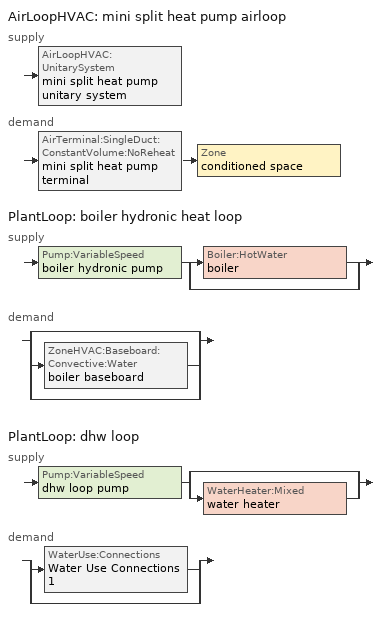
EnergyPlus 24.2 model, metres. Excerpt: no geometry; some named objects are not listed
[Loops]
AirLoopHVAC 'mini split heat pump airloop'
 supply: AirLoopHVAC:UnitarySystem 'mini split heat pump unitary system'
 demand: AirTerminal:SingleDuct:ConstantVolume:NoReheat 'mini split heat pump terminal' > Zone 'conditioned space'
PlantLoop 'boiler hydronic heat loop'
 supply: Pump:VariableSpeed 'boiler hydronic pump' > split
  | Boiler:HotWater 'boiler'
  | bypass
 demand: split
  | bypass
  | ZoneHVAC:Baseboard:Convective:Water 'boiler baseboard'
  | bypass
PlantLoop 'dhw loop'
 supply: Pump:VariableSpeed 'dhw loop pump' > split
  | bypass
  | WaterHeater:Mixed 'water heater'
 demand: split
  | WaterUse:Connections 'Water Use Connections 1'
  | bypass
[ZoneControl:Thermostat]
conditioned space Thermostat: Zone or ZoneList=conditioned space; Control Type Schedule=conditioned space Thermostat Schedule; Control 1=conditioned space temperature setpoint; Temperature Difference Between Cutout And Setpoint {deltaC}=0
[ThermostatSetpoint:DualSetpoint]
conditioned space temperature setpoint: Heating Setpoint Temperature Schedule=heating setpoint; Cooling Setpoint Temperature Schedule=cooling setpoint
[AirLoopHVAC:UnitarySystem] Control Type=Load; Controlling Zone or Thermostat Location=conditioned space; Dehumidification Control Type=None; Availability Schedule=Always On Discrete; Fan Placement=BlowThrough; DX Heating Coil Sizing Ratio=1; Use DOAS DX Cooling Coil=No; Minimum Supply Air Temperature {C}=2; Latent Load Control=SensibleOnlyLoadControl; Heating Supply Air Flow Rate Method=SupplyAirFlowRate; No Load Supply Air Flow Rate Method=SupplyAirFlowRate; No Load Supply Air Flow Rate {m3/s}=0; No Load Supply Air Flow Rate Control Set To Low Speed=Yes; Maximum Supply Air Temperature {C}=48.8889; Maximum Outdoor Dry-Bulb Temperature for Supplemental Heater Operation {C}=21; Ancillary On-Cycle Electric Power {W}=0; Ancillary Off-Cycle Electric Power {W}=0
Name | Supply Fan | Supply Air Fan Operating Mode Schedule | Heating Coil | Cooling Supply Air Flow Rate Method | Heating Supply Air Flow Rate {m3/s} | Cooling Coil | Cooling Supply Air Flow Rate {m3/s} | Design Specification Multispeed Object
unit heater unitary system | unit heater supply fan | unit heater auto fan schedule | unit heater htg coil | None | 0.00141584
mini split heat pump unitary system | mini split heat pump supply fan | mini split heat pump auto fan schedule | mini split heat pump htg coil | SupplyAirFlowRate | 0.187835 | mini split heat pump clg coil | 0.187835 | Unitary System Performance Multispeed 1
[Fan:SystemModel] Availability Schedule=Always On Discrete; Speed Control Method=Discrete; Electric Power Minimum Flow Rate Fraction=0.2; Design Pressure Rise {Pa}=500; Motor Efficiency=1; Motor In Air Stream Fraction=1; Design Electric Power Consumption {W}=Autosize; Design Power Sizing Method=PowerPerFlow; Electric Power Per Unit Flow Rate Per Unit Pressure {W/((m3/s)-Pa)}=1.66667; Fan Total Efficiency=0.7; Motor Loss Radiative Fraction=0
Name | Design Maximum Air Flow Rate {m3/s} | Electric Power Per Unit Flow Rate {W/(m3/s)} | Number of Speeds | Speed Flow Fraction 1 | Speed Electric Power Fraction 1 | Speed Flow Fraction 2 | Speed Electric Power Fraction 2 | Speed Flow Fraction 3 | Speed Electric Power Fraction 3 | Speed Flow Fraction 4 | Speed Electric Power Fraction 4
unit heater supply fan | 0.00141584 | 28251.7 | 1 | 1 | 1
mini split heat pump supply fan | 0.231324 | 148.322 | 4 | 0.20706 | 0.00888 | 0.252 | 0.016 | 0.812 | 0.53539 | 1 | 1
[Coil:Heating:Fuel]
unit heater htg coil: Availability Schedule=Always On Discrete; Fuel Type=OtherFuel1; Burner Efficiency=0.3; Nominal Capacity {W}=0.293071; On Cycle Parasitic Electric Load {W}=0; Off Cycle Parasitic Fuel Load {W}=0
[ZoneHVAC:Baseboard:Convective:Water]
boiler baseboard: Availability Schedule=Always On Discrete; Heating Design Capacity Method=HeatingDesignCapacity; Heating Design Capacity {W}=28400; Heating Design Capacity Per Floor Area {W/m2}=0; Fraction of Autosized Heating Design Capacity=0.8; U-Factor Times Area Value {W/K}=2044.8; Maximum Water Flow Rate {m3/s}=0.00122342; Convergence Tolerance=0.001
[AirTerminal:SingleDuct:ConstantVolume:NoReheat]
mini split heat pump terminal: Availability Schedule=Always On Discrete; Maximum Air Flow Rate {m3/s}=0.187835
[Zone equipment]
conditioned space: unit heater unitary system, boiler baseboard, mini split heat pump terminal
[AirLoopHVAC]
mini split heat pump airloop: Design Supply Air Flow Rate {m3/s}=0.187835; Design Return Air Flow Fraction of Supply Air Flow=1
[Sizing:System]
mini split heat pump airloop: Type of Load to Size On=Sensible; Design Outdoor Air Flow Rate {m3/s}=Autosize; Central Heating Maximum System Air Flow Ratio=0.3; Preheat Design Temperature {C}=7; Preheat Design Humidity Ratio {kgWater/kgDryAir}=0.008; Precool Design Temperature {C}=12.8; Precool Design Humidity Ratio {kgWater/kgDryAir}=0.008; Central Cooling Design Supply Air Temperature {C}=12.8; Central Heating Design Supply Air Temperature {C}=16.7; Type of Zone Sum to Use=NonCoincident; 100% Outdoor Air in Cooling=Yes; 100% Outdoor Air in Heating=Yes; Central Cooling Design Supply Air Humidity Ratio {kgWater/kgDryAir}=0.0085; Central Heating Design Supply Air Humidity Ratio {kgWater/kgDryAir}=0.008; Cooling Supply Air Flow Rate Method=DesignDay; Cooling Supply Air Flow Rate {m3/s}=0; Cooling Supply Air Flow Rate Per Floor Area {m3/s-m2}=0.00996765; Cooling Fraction of Autosized Cooling Supply Air Flow Rate=1; Cooling Supply Air Flow Rate Per Unit Cooling Capacity {m3/s-W}=3.94755e-05; Heating Supply Air Flow Rate Method=DesignDay; Heating Supply Air Flow Rate {m3/s}=0; Heating Supply Air Flow Rate Per Floor Area {m3/s-m2}=0.00996765; Heating Fraction of Autosized Heating Supply Air Flow Rate=1; Heating Fraction of Autosized Cooling Supply Air Flow Rate=1; Heating Supply Air Flow Rate Per Unit Heating Capacity {m3/s-W}=3.15882e-05; System Outdoor Air Method=ZoneSum; Zone Maximum Outdoor Air Fraction=1; Cooling Design Capacity Method=CoolingDesignCapacity; Cooling Design Capacity {W}=Autosize; Cooling Design Capacity Per Floor Area {W/m2}=234.7; Fraction of Autosized Cooling Design Capacity=1; Heating Design Capacity Method=HeatingDesignCapacity; Heating Design Capacity {W}=Autosize; Heating Design Capacity Per Floor Area {W/m2}=157; Fraction of Autosized Heating Design Capacity=1; Central Cooling Capacity Control Method=OnOff; Occupant Diversity=Autosize
[AvailabilityManager:Scheduled]
mini split heat pump airloop Availability Manager: Schedule=Always On Discrete
[Coil:Heating:DX:MultiSpeed]
mini split heat pump htg coil: Availability Schedule=Always On Discrete; Minimum Outdoor Dry-Bulb Temperature for Compressor Operation {C}=-3.88889; Crankcase Heater Capacity {W}=50; Maximum Outdoor Dry-Bulb Temperature for Crankcase Heater Operation {C}=10; Defrost Energy Input Ratio Function of Temperature Curve=Defrosteir; Maximum Outdoor Dry-Bulb Temperature for Defrost Operation {C}=4.44444; Defrost Strategy=ReverseCycle; Defrost Control=Timed; Defrost Time Period Fraction=0.058333; Resistive Defrost Heater Capacity {W}=AutoSize; Apply Part Load Fraction to Speeds Greater than 1=No; Fuel Type=Electricity; Region number for Calculating HSPF=4; Number of Speeds=2; Speed Gross Rated Heating Capacity 1 {W}=1085.66; Speed Gross Rated Heating COP 1 {W/W}=4.51049; Speed Rated Air Flow Rate 1 {m3/s}=0.058306; Speed Rated Supply Air Fan Power Per Volume Flow Rate 2017 1 {W/(m3/s)}=773.3; Speed Rated Supply Air Fan Power Per Volume Flow Rate 2023 1 {W/(m3/s)}=934.4; Speed Heating Capacity Function of Temperature Curve Name 1=Heat-CAP-fT1; Speed Heating Capacity Function of Flow Fraction Curve Name 1=Heat-CAP-fFF1; Speed Energy Input Ratio Function of Temperature Curve Name 1=Heat-EIR-fT1; Speed Energy Input Ratio Function of Flow Fraction Curve Name 1=Heat-EIR-fFF1; Speed Part Load Fraction Correlation Curve Name 1=Heat-PLF-fPLR1; Speed Rated Waste Heat Fraction of Power Input 1=0.2; Speed Waste Heat Function of Temperature Curve Name 1=ConstantBiquadratic 1; Speed Gross Rated Heating Capacity 2 {W}=4276.03; Speed Gross Rated Heating COP 2 {W/W}=3.17432; Speed Rated Air Flow Rate 2 {m3/s}=0.231372; Speed Rated Supply Air Fan Power Per Volume Flow Rate 2017 2 {W/(m3/s)}=773.3; Speed Rated Supply Air Fan Power Per Volume Flow Rate 2023 2 {W/(m3/s)}=934.4; Speed Heating Capacity Function of Temperature Curve Name 2=Heat-CAP-fT2; Speed Heating Capacity Function of Flow Fraction Curve Name 2=Heat-CAP-fFF2; Speed Energy Input Ratio Function of Temperature Curve Name 2=Heat-EIR-fT2; Speed Energy Input Ratio Function of Flow Fraction Curve Name 2=Heat-EIR-fFF2; Speed Part Load Fraction Correlation Curve Name 2=Heat-PLF-fPLR2; Speed Rated Waste Heat Fraction of Power Input 2=0.2; Speed Waste Heat Function of Temperature Curve Name 2=ConstantBiquadratic 1
[Coil:Cooling:DX:MultiSpeed]
mini split heat pump clg coil: Availability Schedule=Always On Discrete; Condenser Type=AirCooled; Minimum Outdoor Dry-Bulb Temperature for Compressor Operation {C}=-25; Apply Part Load Fraction to Speeds Greater than 1=No; Apply Latent Degradation to Speeds Greater than 1=No; Crankcase Heater Capacity {W}=50; Maximum Outdoor Dry-Bulb Temperature for Crankcase Heater Operation {C}=10; Basin Heater Capacity {W/K}=0; Basin Heater Setpoint Temperature {C}=2; Fuel Type=Electricity; Number of Speeds=2; Speed Gross Rated Total Cooling Capacity 1 {W}=892.794; Speed Gross Rated Sensible Heat Ratio 1=0.806404; Speed Gross Rated Cooling COP 1 {W/W}=3.60947; Speed Rated Air Flow Rate 1 {m3/s}=0.0479074; Speed Rated Evaporator Fan Power Per Volume Flow Rate 2017 1 {W/(m3/s)}=773.3; Speed Rated Evaporator Fan Power Per Volume Flow Rate 2023 1 {W/(m3/s)}=934.4; Speed Total Cooling Capacity Function of Temperature Curve Name 1=Cool-CAP-fT1; Speed Total Cooling Capacity Function of Flow Fraction Curve Name 1=Cool-CAP-fFF1; Speed Energy Input Ratio Function of Temperature Curve Name 1=Cool-EIR-fT1; Speed Energy Input Ratio Function of Flow Fraction Curve Name 1=Cool-EIR-fFF1; Speed Part Load Fraction Correlation Curve Name 1=Cool-PLF-fPLR1; Speed Nominal Time for Condensate Removal to Begin 1 {s}=1000; Speed Ratio of Initial Moisture Evaporation Rate and Steady State Latent Capacity 1=1.5; Speed Maximum Cycling Rate 1 {cycles/hr}=3; Speed Latent Capacity Time Constant 1 {s}=45; Speed Rated Waste Heat Fraction of Power Input 1=0.2; Speed Waste Heat Function of Temperature Curve Name 1=ConstantBiquadratic; Speed Evaporative Condenser Effectiveness 1=0.9; Speed Evaporative Condenser Air Flow Rate 1 {m3/s}=AutoSize; Speed Rated Evaporative Condenser Pump Power Consumption 1 {W}=AutoSize; Speed Gross Rated Total Cooling Capacity 2 {W}=3518.37; Speed Gross Rated Sensible Heat Ratio 2=0.759942; Speed Gross Rated Cooling COP 2 {W/W}=2.78765; Speed Rated Air Flow Rate 2 {m3/s}=0.187874; Speed Rated Evaporator Fan Power Per Volume Flow Rate 2017 2 {W/(m3/s)}=773.3; Speed Rated Evaporator Fan Power Per Volume Flow Rate 2023 2 {W/(m3/s)}=934.4; Speed Total Cooling Capacity Function of Temperature Curve Name 2=Cool-CAP-fT2; Speed Total Cooling Capacity Function of Flow Fraction Curve Name 2=Cool-CAP-fFF2; Speed Energy Input Ratio Function of Temperature Curve Name 2=Cool-EIR-fT2; Speed Energy Input Ratio Function of Flow Fraction Curve Name 2=Cool-EIR-fFF2; Speed Part Load Fraction Correlation Curve Name 2=Cool-PLF-fPLR2; Speed Nominal Time for Condensate Removal to Begin 2 {s}=1000; Speed Ratio of Initial Moisture Evaporation Rate and Steady State Latent Capacity 2=1.5; Speed Maximum Cycling Rate 2 {cycles/hr}=3; Speed Latent Capacity Time Constant 2 {s}=45; Speed Rated Waste Heat Fraction of Power Input 2=0.2; Speed Waste Heat Function of Temperature Curve Name 2=ConstantBiquadratic; Speed Evaporative Condenser Effectiveness 2=0.9; Speed Evaporative Condenser Air Flow Rate 2 {m3/s}=AutoSize; Speed Rated Evaporative Condenser Pump Power Consumption 2 {W}=AutoSize
[UnitarySystemPerformance:Multispeed]
Unitary System Performance Multispeed 1: Number of Speeds for Heating=2; Number of Speeds for Cooling=2; Single Mode Operation=No; No Load Supply Air Flow Rate Ratio=1; Heating Speed Supply Air Flow Ratio 1=0.310345; Cooling Speed Supply Air Flow Ratio 1=0.255; Heating Speed Supply Air Flow Ratio 2=1.23153; Cooling Speed Supply Air Flow Ratio 2=1
[PlantLoop] Fluid Type=Water; Maximum Loop Temperature {C}=100; Minimum Loop Temperature {C}=0; Minimum Loop Flow Rate {m3/s}=0; Load Distribution Scheme=Optimal; Plant Loop Demand Calculation Scheme=SingleSetpoint; Common Pipe Simulation=None
Name | Plant Equipment Operation Scheme | Maximum Loop Flow Rate {m3/s} | Plant Loop Volume {m3}
boiler hydronic heat loop | boiler hydronic heat loop Operation Schemes | Autosize | Autocalculate
dhw loop | dhw loop Operation Schemes | 0.01 | 0.003
[Sizing:Plant] Loop Type=Heating; Sizing Option=NonCoincident; Zone Timesteps in Averaging Window=1; Coincident Sizing Factor Mode=None
Name | Design Loop Exit Temperature {C} | Loop Design Temperature Difference {deltaC}
boiler hydronic heat loop | 82.2222 | 11.1111
dhw loop | 56 | 5.55556
[Pump:VariableSpeed] Motor Efficiency=0.85; Fraction of Motor Inefficiencies to Fluid Stream=0; Coefficient 1 of the Part Load Performance Curve=0; Coefficient 2 of the Part Load Performance Curve=1; Coefficient 3 of the Part Load Performance Curve=0; Coefficient 4 of the Part Load Performance Curve=0; Design Minimum Flow Rate {m3/s}=0; Pump Control Type=Intermittent; Skin Loss Radiative Fraction=0.5; Design Power Sizing Method=PowerPerFlowPerPressure; Design Electric Power per Unit Flow Rate {W/(m3/s)}=348701.1; Design Shaft Power per Unit Flow Rate per Unit Head {W/((m3/s)-Pa)}=1.28205; Design Minimum Flow Rate Fraction=0
Name | Design Maximum Flow Rate {m3/s} | Design Pump Head {Pa} | Design Power Consumption {W}
boiler hydronic pump | 3.75e-05 | 20000 | 1
dhw loop pump | 0.01 | 1 | 0
[Boiler:HotWater]
boiler: Fuel Type=FuelOilNo2; Nominal Capacity {W}=28400; Nominal Thermal Efficiency=0.86; Efficiency Curve Temperature Evaluation Variable=LeavingBoiler; Normalized Boiler Efficiency Curve=NonCondensingBoilerEff; Design Water Flow Rate {m3/s}=Autosize; Minimum Part Load Ratio=0; Maximum Part Load Ratio=1; Optimum Part Load Ratio=1; Water Outlet Upper Temperature Limit {C}=99.9; Boiler Flow Mode=LeavingSetpointModulated; On Cycle Parasitic Electric Load {W}=0; Sizing Factor=1; Off Cycle Parasitic Fuel Load {W}=0
[SetpointManager:Scheduled] Control Variable=Temperature
Name | Schedule
boiler hydronic heat loop setpoint manager | boiler hydronic heat supply setpoint
Setpoint Manager Scheduled 1 | dhw temp
[PlantEquipmentOperationSchemes] Control Scheme Object Type 1=PlantEquipmentOperation:HeatingLoad; Control Scheme Schedule Name 1=Always On Discrete
Name | Control Scheme Name 1
boiler hydronic heat loop Operation Schemes | boiler hydronic heat loop Heating Operation Scheme
dhw loop Operation Schemes | dhw loop Heating Operation Scheme
[PlantEquipmentOperation:HeatingLoad] Load Range Lower Limit 1 {W}=0; Load Range Upper Limit 1 {W}=1000000000
Name | Range Equipment List Name 1
boiler hydronic heat loop Heating Operation Scheme | boiler hydronic heat loop Heating Equipment List
dhw loop Heating Operation Scheme | dhw loop Heating Equipment List
[PlantEquipmentList]
boiler hydronic heat loop Heating Equipment List: Boiler:HotWater, boiler
dhw loop Heating Equipment List: WaterHeater:Mixed, water heater
[WaterHeater:Mixed]
water heater: Tank Volume {m3}=0.170344; Setpoint Temperature Schedule=water heater setpoint; Deadband Temperature Difference {deltaC}=2; Maximum Temperature Limit {C}=99; Heater Control Type=Cycle; Heater Maximum Capacity {W}=5500.06; Heater Minimum Capacity {W}=0; Heater Ignition Minimum Flow Rate {m3/s}=0; Heater Ignition Delay {s}=0; Heater Fuel Type=Electricity; Heater Thermal Efficiency=1; Off Cycle Parasitic Fuel Consumption Rate {W}=0; Off Cycle Parasitic Fuel Type=Electricity; Off Cycle Parasitic Heat Fraction to Tank=0; On Cycle Parasitic Fuel Consumption Rate {W}=0; On Cycle Parasitic Fuel Type=Electricity; On Cycle Parasitic Heat Fraction to Tank=0; Ambient Temperature Indicator=Zone; Ambient Temperature Zone=conditioned space; Off Cycle Loss Coefficient to Ambient Temperature {W/K}=2.93714; Off Cycle Loss Fraction to Zone=1; On Cycle Loss Coefficient to Ambient Temperature {W/K}=2.93714; On Cycle Loss Fraction to Zone=1; Use Side Effectiveness=1; Source Side Effectiveness=1; Use Side Design Flow Rate {m3/s}=Autosize; Source Side Design Flow Rate {m3/s}=Autosize; Indirect Water Heating Recovery Time {hr}=1.5; Source Side Flow Control Mode=IndirectHeatPrimarySetpoint
[WaterHeater:Sizing]
water heater: Design Mode=PeakDraw; Time Storage Can Meet Peak Draw {hr}=0.538503; Time for Tank Recovery {hr}=0; Nominal Tank Volume for Autosizing Plant Connections {m3}=1
[WaterUse:Connections]
Water Use Connections 1: Drain Water Heat Exchanger Type=None; Drain Water Heat Exchanger Destination=Plant; Water Use Equipment Name 1=dhw fixtures; Water Use Equipment Name 2=dhw distribution waste; Water Use Equipment Name 3=clothes washer; Water Use Equipment Name 4=dishwasher
[WaterUse:Equipment]
Name | Peak Flow Rate {m3/s} | Flow Rate Fraction Schedule | Target Temperature Schedule
dhw fixtures | 4.45077e-06 | dhw fixtures schedule | mixed water temperature schedule
dhw distribution waste | 1.34928e-06 | dhw fixtures schedule | mixed water temperature schedule
clothes washer | 9.69919e-07 | clothes washer schedule
dishwasher | 2.90872e-07 | dishwasher schedule
[EnergyManagementSystem:GlobalVariable]
infil_program_Qfan
infil_program_Qinf
mini_split_heat_pump_airloop_Fan_RTF
natural_vent_program_Qnv
natural_vent_program_Qwhf
[EnergyManagementSystem:InternalVariable]
Name | Internal Data Index Key | Internal Data Type
boiler_hydronic_pump_rated_mfr | boiler hydronic pump | Pump Maximum Mass Flow Rate
mini_split_heat_pump_airloop_max_sup_fan_mfr | mini split heat pump supply fan | Fan Maximum Mass Flow Rate
[EnergyManagementSystem:Sensor]
Name | Output:Variable or Output:Meter Index Key | Output:Variable or Output:Meter
airflow_gain | infil flow | Infiltration Sensible Heat Gain Energy
airflow_gain_1 | natural vent flow | Infiltration Sensible Heat Gain Energy
airflow_gain_2 | whole house fan flow | Infiltration Sensible Heat Gain Energy
airflow_loss | infil flow | Infiltration Sensible Heat Loss Energy
airflow_loss_1 | natural vent flow | Infiltration Sensible Heat Loss Energy
airflow_loss_2 | whole house fan flow | Infiltration Sensible Heat Loss Energy
boiler_baseboard_s | boiler baseboard | Baseboard Total Heating Energy
boiler_hydronic_pump_mfr_s | boiler hydronic pump | Pump Mass Flow Rate
boiler_hydronic_pump_s | boiler hydronic pump | Pump Electricity Energy
boiler_plr_s | boiler | Boiler Part Load Ratio
clg_load_cond |  | Cooling:EnergyTransfer:Zone:CONDITIONED SPACE
clg_sp_s; clg_sp_s_1 | cooling setpoint | Schedule Value
clothes_dryer_exhaust_0_sch_s | clothes dryer exhaust 0 schedule | Schedule Value
conditioned_space_clg_unmet_s | conditioned space | Zone Cooling Setpoint Not Met Time
conditioned_space_htg_unmet_s | conditioned space | Zone Heating Setpoint Not Met Time
cool_season | cooling season schedule | Schedule Value
dhw_loss | water heater | Water Heater Heat Loss Energy
dhw_rtf | water heater | Water Heater Runtime Fraction
fridge_tin_s; tin_s; tin_s_1 | conditioned space | Zone Mean Air Temperature
htg_load_cond |  | Heating:EnergyTransfer:Zone:CONDITIONED SPACE
htg_sp_s; htg_sp_s_1 | heating setpoint | Schedule Value
ig_ee_conv | clothes dryer | Electric Equipment Convective Heating Energy
ig_ee_conv_1 | clothes washer | Electric Equipment Convective Heating Energy
ig_ee_conv_2 | cooking range | Electric Equipment Convective Heating Energy
ig_ee_conv_3 | dishwasher | Electric Equipment Convective Heating Energy
ig_ee_conv_4 | fridge | Electric Equipment Convective Heating Energy
ig_ee_conv_5 | misc plug loads | Electric Equipment Convective Heating Energy
ig_ee_conv_6 | whole house fan | Electric Equipment Convective Heating Energy
ig_ee_rad | clothes dryer | Electric Equipment Radiant Heating Energy
ig_ee_rad_1 | clothes washer | Electric Equipment Radiant Heating Energy
ig_ee_rad_2 | cooking range | Electric Equipment Radiant Heating Energy
ig_ee_rad_3 | dishwasher | Electric Equipment Radiant Heating Energy
ig_ee_rad_4 | fridge | Electric Equipment Radiant Heating Energy
ig_ee_rad_5 | misc plug loads | Electric Equipment Radiant Heating Energy
ig_ee_rad_6 | whole house fan | Electric Equipment Radiant Heating Energy
ig_lgt_conv | interior lighting | Lights Convective Heating Energy
ig_lgt_rad | interior lighting | Lights Radiant Heating Energy
ig_lgt_vis | interior lighting | Lights Visible Radiation Heating Energy
ig_oe_conv | clothes dryer 1 | Other Equipment Convective Heating Energy
ig_oe_conv_1 | cooking range 1 | Other Equipment Convective Heating Energy
ig_oe_conv_2 | general water use latent | Other Equipment Convective Heating Energy
ig_oe_conv_3 | general water use sensible | Other Equipment Convective Heating Energy
ig_oe_conv_4 | water heater energy adjustment1 | Other Equipment Convective Heating Energy
ig_oe_rad | clothes dryer 1 | Other Equipment Radiant Heating Energy
ig_oe_rad_1 | cooking range 1 | Other Equipment Radiant Heating Energy
ig_oe_rad_2 | general water use latent | Other Equipment Radiant Heating Energy
ig_oe_rad_3 | general water use sensible | Other Equipment Radiant Heating Energy
ig_oe_rad_4 | water heater energy adjustment1 | Other Equipment Radiant Heating Energy
ig_ppl_conv | occupants | People Convective Heating Energy
ig_ppl_rad | occupants | People Radiant Heating Energy
im_conv | furniture mass conditioned space 1 | Surface Inside Face Convection Heat Gain Energy
im_conv_1 | partition wall mass | Surface Inside Face Convection Heat Gain Energy
im_ig | furniture mass conditioned space 1 | Surface Inside Face Internal Gains Radiation Heat Gain Energy
im_ig_1 | partition wall mass | Surface Inside Face Internal Gains Radiation Heat Gain Energy
im_lgt | furniture mass conditioned space 1 | Surface Inside Face Lights Radiation Heat Gain Energy
im_lgt_1 | partition wall mass | Surface Inside Face Lights Radiation Heat Gain Energy
im_sol | furniture mass conditioned space 1 | Surface Inside Face Solar Radiation Heat Gain Energy
im_sol_1 | partition wall mass | Surface Inside Face Solar Radiation Heat Gain Energy
im_surf | furniture mass conditioned space 1 | Surface Inside Face Net Surface Thermal Radiation Heat Gain Energy
im_surf_1 | partition wall mass | Surface Inside Face Net Surface Thermal Radiation Heat Gain Energy
mech_vent_bath_fan_0_sch_s | mech vent bath fan 0 schedule | Schedule Value
mini_split_heat_pump_airloop_Fan_RTF_s | mini split heat pump supply fan | Fan Runtime Fraction Speed 1
mini_split_heat_pump_airloop_Fan_RTF_s_1 | mini split heat pump supply fan | Fan Runtime Fraction Speed 2
mini_split_heat_pump_airloop_Fan_RTF_s_2 | mini split heat pump supply fan | Fan Runtime Fraction Speed 3
mini_split_heat_pump_airloop_Fan_RTF_s_3 | mini split heat pump supply fan | Fan Runtime Fraction Speed 4
mini_split_heat_pump_clg_coil_s | mini split heat pump clg coil | Cooling Coil Total Cooling Energy
mini_split_heat_pump_htg_coil_s | mini split heat pump htg coil | Heating Coil Heating Energy
mini_split_heat_pump_supply_fan_s | mini split heat pump supply fan | Fan Electricity Energy
mv_conv | mech vent bath fan 0 | Electric Equipment Convective Heating Energy
mv_conv_1 | mech vent house fan | Electric Equipment Convective Heating Energy
mv_conv_2 | mech vent house fan cfis | Electric Equipment Convective Heating Energy
mv_conv_3 | mech vent house fan latent load | Other Equipment Convective Heating Energy
mv_conv_4 | mech vent house fan sensible load | Other Equipment Convective Heating Energy
mv_rad | mech vent bath fan 0 | Electric Equipment Radiant Heating Energy
mv_rad_1 | mech vent house fan | Electric Equipment Radiant Heating Energy
mv_rad_2 | mech vent house fan cfis | Electric Equipment Radiant Heating Energy
mv_rad_3 | mech vent house fan latent load | Other Equipment Radiant Heating Energy
mv_rad_4 | mech vent house fan sensible load | Other Equipment Radiant Heating Energy
natural_vent_s | natural vent schedule | Schedule Value
out_pb_s |  | Site Outdoor Air Barometric Pressure
out_wt_s |  | Site Outdoor Air Humidity Ratio
site_vw_s |  | Site Wind Speed
ss_back_out | Window1 | Surface Window Shortwave from Zone Back Out Window Heat Transfer Rate
ss_back_out_1 | Window10 | Surface Window Shortwave from Zone Back Out Window Heat Transfer Rate
ss_back_out_10 | Window19 | Surface Window Shortwave from Zone Back Out Window Heat Transfer Rate
ss_back_out_11 | Window2 | Surface Window Shortwave from Zone Back Out Window Heat Transfer Rate
ss_back_out_12 | Window20 | Surface Window Shortwave from Zone Back Out Window Heat Transfer Rate
ss_back_out_13 | Window21 | Surface Window Shortwave from Zone Back Out Window Heat Transfer Rate
ss_back_out_14 | Window23 | Surface Window Shortwave from Zone Back Out Window Heat Transfer Rate
ss_back_out_15 | Window3 | Surface Window Shortwave from Zone Back Out Window Heat Transfer Rate
ss_back_out_16 | Window4 | Surface Window Shortwave from Zone Back Out Window Heat Transfer Rate
ss_back_out_17 | Window5 | Surface Window Shortwave from Zone Back Out Window Heat Transfer Rate
ss_back_out_18 | Window6 | Surface Window Shortwave from Zone Back Out Window Heat Transfer Rate
ss_back_out_19 | Window8 | Surface Window Shortwave from Zone Back Out Window Heat Transfer Rate
ss_back_out_2 | Window11 | Surface Window Shortwave from Zone Back Out Window Heat Transfer Rate
ss_back_out_20 | Window9 | Surface Window Shortwave from Zone Back Out Window Heat Transfer Rate
ss_back_out_3 | Window12 | Surface Window Shortwave from Zone Back Out Window Heat Transfer Rate
ss_back_out_4 | Window13 | Surface Window Shortwave from Zone Back Out Window Heat Transfer Rate
ss_back_out_5 | Window14 | Surface Window Shortwave from Zone Back Out Window Heat Transfer Rate
ss_back_out_6 | Window15 | Surface Window Shortwave from Zone Back Out Window Heat Transfer Rate
ss_back_out_7 | Window16 | Surface Window Shortwave from Zone Back Out Window Heat Transfer Rate
ss_back_out_8 | Window17 | Surface Window Shortwave from Zone Back Out Window Heat Transfer Rate
ss_back_out_9 | Window18 | Surface Window Shortwave from Zone Back Out Window Heat Transfer Rate
ss_conv | Door1 | Surface Inside Face Convection Heat Gain Energy
ss_conv_1 | Window1 | Surface Inside Face Convection Heat Gain Energy
ss_conv_10 | Window18 | Surface Inside Face Convection Heat Gain Energy
ss_conv_11 | Window19 | Surface Inside Face Convection Heat Gain Energy
ss_conv_12 | Window2 | Surface Inside Face Convection Heat Gain Energy
ss_conv_13 | Window20 | Surface Inside Face Convection Heat Gain Energy
ss_conv_14 | Window21 | Surface Inside Face Convection Heat Gain Energy
ss_conv_15 | Window23 | Surface Inside Face Convection Heat Gain Energy
ss_conv_16 | Window3 | Surface Inside Face Convection Heat Gain Energy
ss_conv_17 | Window4 | Surface Inside Face Convection Heat Gain Energy
ss_conv_18 | Window5 | Surface Inside Face Convection Heat Gain Energy
ss_conv_19 | Window6 | Surface Inside Face Convection Heat Gain Energy
ss_conv_2 | Window10 | Surface Inside Face Convection Heat Gain Energy
ss_conv_20 | Window8 | Surface Inside Face Convection Heat Gain Energy
ss_conv_21 | Window9 | Surface Inside Face Convection Heat Gain Energy
ss_conv_3 | Window11 | Surface Inside Face Convection Heat Gain Energy
ss_conv_4 | Window12 | Surface Inside Face Convection Heat Gain Energy
ss_conv_5 | Window13 | Surface Inside Face Convection Heat Gain Energy
ss_conv_6 | Window14 | Surface Inside Face Convection Heat Gain Energy
ss_conv_7 | Window15 | Surface Inside Face Convection Heat Gain Energy
ss_conv_8 | Window16 | Surface Inside Face Convection Heat Gain Energy
ss_conv_9 | Window17 | Surface Inside Face Convection Heat Gain Energy
ss_ig | Door1 | Surface Inside Face Internal Gains Radiation Heat Gain Energy
ss_ig_1 | Window1 | Surface Inside Face Internal Gains Radiation Heat Gain Energy
ss_ig_10 | Window18 | Surface Inside Face Internal Gains Radiation Heat Gain Energy
ss_ig_11 | Window19 | Surface Inside Face Internal Gains Radiation Heat Gain Energy
ss_ig_12 | Window2 | Surface Inside Face Internal Gains Radiation Heat Gain Energy
ss_ig_13 | Window20 | Surface Inside Face Internal Gains Radiation Heat Gain Energy
ss_ig_14 | Window21 | Surface Inside Face Internal Gains Radiation Heat Gain Energy
ss_ig_15 | Window23 | Surface Inside Face Internal Gains Radiation Heat Gain Energy
ss_ig_16 | Window3 | Surface Inside Face Internal Gains Radiation Heat Gain Energy
ss_ig_17 | Window4 | Surface Inside Face Internal Gains Radiation Heat Gain Energy
ss_ig_18 | Window5 | Surface Inside Face Internal Gains Radiation Heat Gain Energy
ss_ig_19 | Window6 | Surface Inside Face Internal Gains Radiation Heat Gain Energy
ss_ig_2 | Window10 | Surface Inside Face Internal Gains Radiation Heat Gain Energy
ss_ig_20 | Window8 | Surface Inside Face Internal Gains Radiation Heat Gain Energy
ss_ig_21 | Window9 | Surface Inside Face Internal Gains Radiation Heat Gain Energy
ss_ig_3 | Window11 | Surface Inside Face Internal Gains Radiation Heat Gain Energy
ss_ig_4 | Window12 | Surface Inside Face Internal Gains Radiation Heat Gain Energy
ss_ig_5 | Window13 | Surface Inside Face Internal Gains Radiation Heat Gain Energy
ss_ig_6 | Window14 | Surface Inside Face Internal Gains Radiation Heat Gain Energy
ss_ig_7 | Window15 | Surface Inside Face Internal Gains Radiation Heat Gain Energy
ss_ig_8 | Window16 | Surface Inside Face Internal Gains Radiation Heat Gain Energy
ss_ig_9 | Window17 | Surface Inside Face Internal Gains Radiation Heat Gain Energy
ss_lgt | Door1 | Surface Inside Face Lights Radiation Heat Gain Energy
ss_sol | Door1 | Surface Inside Face Solar Radiation Heat Gain Energy
ss_surf | Door1 | Surface Inside Face Net Surface Thermal Radiation Heat Gain Energy
ss_surf_1 | Window1 | Surface Inside Face Net Surface Thermal Radiation Heat Gain Energy
ss_surf_10 | Window18 | Surface Inside Face Net Surface Thermal Radiation Heat Gain Energy
ss_surf_11 | Window19 | Surface Inside Face Net Surface Thermal Radiation Heat Gain Energy
ss_surf_12 | Window2 | Surface Inside Face Net Surface Thermal Radiation Heat Gain Energy
ss_surf_13 | Window20 | Surface Inside Face Net Surface Thermal Radiation Heat Gain Energy
ss_surf_14 | Window21 | Surface Inside Face Net Surface Thermal Radiation Heat Gain Energy
ss_surf_15 | Window23 | Surface Inside Face Net Surface Thermal Radiation Heat Gain Energy
ss_surf_16 | Window3 | Surface Inside Face Net Surface Thermal Radiation Heat Gain Energy
ss_surf_17 | Window4 | Surface Inside Face Net Surface Thermal Radiation Heat Gain Energy
ss_surf_18 | Window5 | Surface Inside Face Net Surface Thermal Radiation Heat Gain Energy
ss_surf_19 | Window6 | Surface Inside Face Net Surface Thermal Radiation Heat Gain Energy
ss_surf_2 | Window10 | Surface Inside Face Net Surface Thermal Radiation Heat Gain Energy
ss_surf_20 | Window8 | Surface Inside Face Net Surface Thermal Radiation Heat Gain Energy
ss_surf_21 | Window9 | Surface Inside Face Net Surface Thermal Radiation Heat Gain Energy
ss_surf_3 | Window11 | Surface Inside Face Net Surface Thermal Radiation Heat Gain Energy
ss_surf_4 | Window12 | Surface Inside Face Net Surface Thermal Radiation Heat Gain Energy
ss_surf_5 | Window13 | Surface Inside Face Net Surface Thermal Radiation Heat Gain Energy
ss_surf_6 | Window14 | Surface Inside Face Net Surface Thermal Radiation Heat Gain Energy
ss_surf_7 | Window15 | Surface Inside Face Net Surface Thermal Radiation Heat Gain Energy
ss_surf_8 | Window16 | Surface Inside Face Net Surface Thermal Radiation Heat Gain Energy
ss_surf_9 | Window17 | Surface Inside Face Net Surface Thermal Radiation Heat Gain Energy
ss_trans_in | Window1 | Surface Window Transmitted Solar Radiation Rate
ss_trans_in_1 | Window10 | Surface Window Transmitted Solar Radiation Rate
ss_trans_in_10 | Window19 | Surface Window Transmitted Solar Radiation Rate
ss_trans_in_11 | Window2 | Surface Window Transmitted Solar Radiation Rate
ss_trans_in_12 | Window20 | Surface Window Transmitted Solar Radiation Rate
ss_trans_in_13 | Window21 | Surface Window Transmitted Solar Radiation Rate
ss_trans_in_14 | Window23 | Surface Window Transmitted Solar Radiation Rate
ss_trans_in_15 | Window3 | Surface Window Transmitted Solar Radiation Rate
ss_trans_in_16 | Window4 | Surface Window Transmitted Solar Radiation Rate
ss_trans_in_17 | Window5 | Surface Window Transmitted Solar Radiation Rate
ss_trans_in_18 | Window6 | Surface Window Transmitted Solar Radiation Rate
ss_trans_in_19 | Window8 | Surface Window Transmitted Solar Radiation Rate
ss_trans_in_2 | Window11 | Surface Window Transmitted Solar Radiation Rate
ss_trans_in_20 | Window9 | Surface Window Transmitted Solar Radiation Rate
ss_trans_in_3 | Window12 | Surface Window Transmitted Solar Radiation Rate
ss_trans_in_4 | Window13 | Surface Window Transmitted Solar Radiation Rate
ss_trans_in_5 | Window14 | Surface Window Transmitted Solar Radiation Rate
ss_trans_in_6 | Window15 | Surface Window Transmitted Solar Radiation Rate
ss_trans_in_7 | Window16 | Surface Window Transmitted Solar Radiation Rate
ss_trans_in_8 | Window17 | Surface Window Transmitted Solar Radiation Rate
ss_trans_in_9 | Window18 | Surface Window Transmitted Solar Radiation Rate
ss_trans_out | Window1 | Surface Inside Face Initial Transmitted Diffuse Transmitted Out Window Solar Radiation Rate
ss_trans_out_1 | Window10 | Surface Inside Face Initial Transmitted Diffuse Transmitted Out Window Solar Radiation Rate
ss_trans_out_10 | Window19 | Surface Inside Face Initial Transmitted Diffuse Transmitted Out Window Solar Radiation Rate
ss_trans_out_11 | Window2 | Surface Inside Face Initial Transmitted Diffuse Transmitted Out Window Solar Radiation Rate
ss_trans_out_12 | Window20 | Surface Inside Face Initial Transmitted Diffuse Transmitted Out Window Solar Radiation Rate
ss_trans_out_13 | Window21 | Surface Inside Face Initial Transmitted Diffuse Transmitted Out Window Solar Radiation Rate
ss_trans_out_14 | Window23 | Surface Inside Face Initial Transmitted Diffuse Transmitted Out Window Solar Radiation Rate
ss_trans_out_15 | Window3 | Surface Inside Face Initial Transmitted Diffuse Transmitted Out Window Solar Radiation Rate
ss_trans_out_16 | Window4 | Surface Inside Face Initial Transmitted Diffuse Transmitted Out Window Solar Radiation Rate
ss_trans_out_17 | Window5 | Surface Inside Face Initial Transmitted Diffuse Transmitted Out Window Solar Radiation Rate
ss_trans_out_18 | Window6 | Surface Inside Face Initial Transmitted Diffuse Transmitted Out Window Solar Radiation Rate
ss_trans_out_19 | Window8 | Surface Inside Face Initial Transmitted Diffuse Transmitted Out Window Solar Radiation Rate
ss_trans_out_2 | Window11 | Surface Inside Face Initial Transmitted Diffuse Transmitted Out Window Solar Radiation Rate
ss_trans_out_20 | Window9 | Surface Inside Face Initial Transmitted Diffuse Transmitted Out Window Solar Radiation Rate
ss_trans_out_3 | Window12 | Surface Inside Face Initial Transmitted Diffuse Transmitted Out Window Solar Radiation Rate
ss_trans_out_4 | Window13 | Surface Inside Face Initial Transmitted Diffuse Transmitted Out Window Solar Radiation Rate
ss_trans_out_5 | Window14 | Surface Inside Face Initial Transmitted Diffuse Transmitted Out Window Solar Radiation Rate
ss_trans_out_6 | Window15 | Surface Inside Face Initial Transmitted Diffuse Transmitted Out Window Solar Radiation Rate
ss_trans_out_7 | Window16 | Surface Inside Face Initial Transmitted Diffuse Transmitted Out Window Solar Radiation Rate
ss_trans_out_8 | Window17 | Surface Inside Face Initial Transmitted Diffuse Transmitted Out Window Solar Radiation Rate
ss_trans_out_9 | Window18 | Surface Inside Face Initial Transmitted Diffuse Transmitted Out Window Solar Radiation Rate
s_conv | Floor1 | Surface Inside Face Convection Heat Gain Energy
s_conv_1 | Floor2 | Surface Inside Face Convection Heat Gain Energy
s_conv_10 | RimJoist2:180 | Surface Inside Face Convection Heat Gain Energy
s_conv_11 | RimJoist2:270 | Surface Inside Face Convection Heat Gain Energy
s_conv_12 | RimJoist2:90 | Surface Inside Face Convection Heat Gain Energy
s_conv_13 | Roof2:0 | Surface Inside Face Convection Heat Gain Energy
s_conv_14 | Roof2:180 | Surface Inside Face Convection Heat Gain Energy
s_conv_15 | Roof2:270 | Surface Inside Face Convection Heat Gain Energy
s_conv_16 | Roof2:90 | Surface Inside Face Convection Heat Gain Energy
s_conv_17 | Slab1 | Surface Inside Face Convection Heat Gain Energy
s_conv_18 | Wall1:0 | Surface Inside Face Convection Heat Gain Energy
s_conv_19 | Wall1:180 | Surface Inside Face Convection Heat Gain Energy
s_conv_2 | FoundationWall1 | Surface Inside Face Convection Heat Gain Energy
s_conv_20 | Wall1:270 | Surface Inside Face Convection Heat Gain Energy
s_conv_21 | Wall1:90 | Surface Inside Face Convection Heat Gain Energy
s_conv_22 | Wall2:0 | Surface Inside Face Convection Heat Gain Energy
s_conv_23 | Wall2:180 | Surface Inside Face Convection Heat Gain Energy
s_conv_24 | Wall2:270 | Surface Inside Face Convection Heat Gain Energy
s_conv_25 | Wall2:90 | Surface Inside Face Convection Heat Gain Energy
s_conv_3 | inferred conditioned ceiling | Surface Inside Face Convection Heat Gain Energy
s_conv_4 | inferred conditioned floor | Surface Inside Face Convection Heat Gain Energy
s_conv_5 | RimJoist1:0 | Surface Inside Face Convection Heat Gain Energy
s_conv_6 | RimJoist1:180 | Surface Inside Face Convection Heat Gain Energy
s_conv_7 | RimJoist1:270 | Surface Inside Face Convection Heat Gain Energy
s_conv_8 | RimJoist1:90 | Surface Inside Face Convection Heat Gain Energy
s_conv_9 | RimJoist2:0 | Surface Inside Face Convection Heat Gain Energy
s_ig | Floor1 | Surface Inside Face Internal Gains Radiation Heat Gain Energy
s_ig_1 | Floor2 | Surface Inside Face Internal Gains Radiation Heat Gain Energy
s_ig_10 | RimJoist2:180 | Surface Inside Face Internal Gains Radiation Heat Gain Energy
s_ig_11 | RimJoist2:270 | Surface Inside Face Internal Gains Radiation Heat Gain Energy
s_ig_12 | RimJoist2:90 | Surface Inside Face Internal Gains Radiation Heat Gain Energy
s_ig_13 | Roof2:0 | Surface Inside Face Internal Gains Radiation Heat Gain Energy
s_ig_14 | Roof2:180 | Surface Inside Face Internal Gains Radiation Heat Gain Energy
s_ig_15 | Roof2:270 | Surface Inside Face Internal Gains Radiation Heat Gain Energy
s_ig_16 | Roof2:90 | Surface Inside Face Internal Gains Radiation Heat Gain Energy
s_ig_17 | Slab1 | Surface Inside Face Internal Gains Radiation Heat Gain Energy
s_ig_18 | Wall1:0 | Surface Inside Face Internal Gains Radiation Heat Gain Energy
s_ig_19 | Wall1:180 | Surface Inside Face Internal Gains Radiation Heat Gain Energy
s_ig_2 | FoundationWall1 | Surface Inside Face Internal Gains Radiation Heat Gain Energy
s_ig_20 | Wall1:270 | Surface Inside Face Internal Gains Radiation Heat Gain Energy
s_ig_21 | Wall1:90 | Surface Inside Face Internal Gains Radiation Heat Gain Energy
s_ig_22 | Wall2:0 | Surface Inside Face Internal Gains Radiation Heat Gain Energy
s_ig_23 | Wall2:180 | Surface Inside Face Internal Gains Radiation Heat Gain Energy
s_ig_24 | Wall2:270 | Surface Inside Face Internal Gains Radiation Heat Gain Energy
s_ig_25 | Wall2:90 | Surface Inside Face Internal Gains Radiation Heat Gain Energy
s_ig_3 | inferred conditioned ceiling | Surface Inside Face Internal Gains Radiation Heat Gain Energy
s_ig_4 | inferred conditioned floor | Surface Inside Face Internal Gains Radiation Heat Gain Energy
s_ig_5 | RimJoist1:0 | Surface Inside Face Internal Gains Radiation Heat Gain Energy
s_ig_6 | RimJoist1:180 | Surface Inside Face Internal Gains Radiation Heat Gain Energy
s_ig_7 | RimJoist1:270 | Surface Inside Face Internal Gains Radiation Heat Gain Energy
s_ig_8 | RimJoist1:90 | Surface Inside Face Internal Gains Radiation Heat Gain Energy
s_ig_9 | RimJoist2:0 | Surface Inside Face Internal Gains Radiation Heat Gain Energy
s_lgt | Floor1 | Surface Inside Face Lights Radiation Heat Gain Energy
s_lgt_1 | Floor2 | Surface Inside Face Lights Radiation Heat Gain Energy
s_lgt_10 | RimJoist2:180 | Surface Inside Face Lights Radiation Heat Gain Energy
s_lgt_11 | RimJoist2:270 | Surface Inside Face Lights Radiation Heat Gain Energy
s_lgt_12 | RimJoist2:90 | Surface Inside Face Lights Radiation Heat Gain Energy
s_lgt_13 | Roof2:0 | Surface Inside Face Lights Radiation Heat Gain Energy
s_lgt_14 | Roof2:180 | Surface Inside Face Lights Radiation Heat Gain Energy
s_lgt_15 | Roof2:270 | Surface Inside Face Lights Radiation Heat Gain Energy
s_lgt_16 | Roof2:90 | Surface Inside Face Lights Radiation Heat Gain Energy
s_lgt_17 | Slab1 | Surface Inside Face Lights Radiation Heat Gain Energy
s_lgt_18 | Wall1:0 | Surface Inside Face Lights Radiation Heat Gain Energy
s_lgt_19 | Wall1:180 | Surface Inside Face Lights Radiation Heat Gain Energy
s_lgt_2 | FoundationWall1 | Surface Inside Face Lights Radiation Heat Gain Energy
s_lgt_20 | Wall1:270 | Surface Inside Face Lights Radiation Heat Gain Energy
s_lgt_21 | Wall1:90 | Surface Inside Face Lights Radiation Heat Gain Energy
s_lgt_22 | Wall2:0 | Surface Inside Face Lights Radiation Heat Gain Energy
s_lgt_23 | Wall2:180 | Surface Inside Face Lights Radiation Heat Gain Energy
s_lgt_24 | Wall2:270 | Surface Inside Face Lights Radiation Heat Gain Energy
s_lgt_25 | Wall2:90 | Surface Inside Face Lights Radiation Heat Gain Energy
s_lgt_3 | inferred conditioned ceiling | Surface Inside Face Lights Radiation Heat Gain Energy
s_lgt_4 | inferred conditioned floor | Surface Inside Face Lights Radiation Heat Gain Energy
s_lgt_5 | RimJoist1:0 | Surface Inside Face Lights Radiation Heat Gain Energy
s_lgt_6 | RimJoist1:180 | Surface Inside Face Lights Radiation Heat Gain Energy
s_lgt_7 | RimJoist1:270 | Surface Inside Face Lights Radiation Heat Gain Energy
s_lgt_8 | RimJoist1:90 | Surface Inside Face Lights Radiation Heat Gain Energy
s_lgt_9 | RimJoist2:0 | Surface Inside Face Lights Radiation Heat Gain Energy
s_sol | Floor1 | Surface Inside Face Solar Radiation Heat Gain Energy
s_sol_1 | Floor2 | Surface Inside Face Solar Radiation Heat Gain Energy
s_sol_10 | RimJoist2:180 | Surface Inside Face Solar Radiation Heat Gain Energy
s_sol_11 | RimJoist2:270 | Surface Inside Face Solar Radiation Heat Gain Energy
s_sol_12 | RimJoist2:90 | Surface Inside Face Solar Radiation Heat Gain Energy
s_sol_13 | Roof2:0 | Surface Inside Face Solar Radiation Heat Gain Energy
s_sol_14 | Roof2:180 | Surface Inside Face Solar Radiation Heat Gain Energy
s_sol_15 | Roof2:270 | Surface Inside Face Solar Radiation Heat Gain Energy
s_sol_16 | Roof2:90 | Surface Inside Face Solar Radiation Heat Gain Energy
s_sol_17 | Slab1 | Surface Inside Face Solar Radiation Heat Gain Energy
s_sol_18 | Wall1:0 | Surface Inside Face Solar Radiation Heat Gain Energy
s_sol_19 | Wall1:180 | Surface Inside Face Solar Radiation Heat Gain Energy
s_sol_2 | FoundationWall1 | Surface Inside Face Solar Radiation Heat Gain Energy
s_sol_20 | Wall1:270 | Surface Inside Face Solar Radiation Heat Gain Energy
s_sol_21 | Wall1:90 | Surface Inside Face Solar Radiation Heat Gain Energy
s_sol_22 | Wall2:0 | Surface Inside Face Solar Radiation Heat Gain Energy
s_sol_23 | Wall2:180 | Surface Inside Face Solar Radiation Heat Gain Energy
s_sol_24 | Wall2:270 | Surface Inside Face Solar Radiation Heat Gain Energy
s_sol_25 | Wall2:90 | Surface Inside Face Solar Radiation Heat Gain Energy
s_sol_3 | inferred conditioned ceiling | Surface Inside Face Solar Radiation Heat Gain Energy
s_sol_4 | inferred conditioned floor | Surface Inside Face Solar Radiation Heat Gain Energy
s_sol_5 | RimJoist1:0 | Surface Inside Face Solar Radiation Heat Gain Energy
s_sol_6 | RimJoist1:180 | Surface Inside Face Solar Radiation Heat Gain Energy
s_sol_7 | RimJoist1:270 | Surface Inside Face Solar Radiation Heat Gain Energy
s_sol_8 | RimJoist1:90 | Surface Inside Face Solar Radiation Heat Gain Energy
s_sol_9 | RimJoist2:0 | Surface Inside Face Solar Radiation Heat Gain Energy
s_surf | Floor1 | Surface Inside Face Net Surface Thermal Radiation Heat Gain Energy
s_surf_1 | Floor2 | Surface Inside Face Net Surface Thermal Radiation Heat Gain Energy
s_surf_10 | RimJoist2:180 | Surface Inside Face Net Surface Thermal Radiation Heat Gain Energy
s_surf_11 | RimJoist2:270 | Surface Inside Face Net Surface Thermal Radiation Heat Gain Energy
s_surf_12 | RimJoist2:90 | Surface Inside Face Net Surface Thermal Radiation Heat Gain Energy
s_surf_13 | Roof2:0 | Surface Inside Face Net Surface Thermal Radiation Heat Gain Energy
s_surf_14 | Roof2:180 | Surface Inside Face Net Surface Thermal Radiation Heat Gain Energy
s_surf_15 | Roof2:270 | Surface Inside Face Net Surface Thermal Radiation Heat Gain Energy
s_surf_16 | Roof2:90 | Surface Inside Face Net Surface Thermal Radiation Heat Gain Energy
s_surf_17 | Slab1 | Surface Inside Face Net Surface Thermal Radiation Heat Gain Energy
s_surf_18 | Wall1:0 | Surface Inside Face Net Surface Thermal Radiation Heat Gain Energy
s_surf_19 | Wall1:180 | Surface Inside Face Net Surface Thermal Radiation Heat Gain Energy
s_surf_2 | FoundationWall1 | Surface Inside Face Net Surface Thermal Radiation Heat Gain Energy
s_surf_20 | Wall1:270 | Surface Inside Face Net Surface Thermal Radiation Heat Gain Energy
s_surf_21 | Wall1:90 | Surface Inside Face Net Surface Thermal Radiation Heat Gain Energy
s_surf_22 | Wall2:0 | Surface Inside Face Net Surface Thermal Radiation Heat Gain Energy
s_surf_23 | Wall2:180 | Surface Inside Face Net Surface Thermal Radiation Heat Gain Energy
s_surf_24 | Wall2:270 | Surface Inside Face Net Surface Thermal Radiation Heat Gain Energy
s_surf_25 | Wall2:90 | Surface Inside Face Net Surface Thermal Radiation Heat Gain Energy
s_surf_3 | inferred conditioned ceiling | Surface Inside Face Net Surface Thermal Radiation Heat Gain Energy
s_surf_4 | inferred conditioned floor | Surface Inside Face Net Surface Thermal Radiation Heat Gain Energy
s_surf_5 | RimJoist1:0 | Surface Inside Face Net Surface Thermal Radiation Heat Gain Energy
s_surf_6 | RimJoist1:180 | Surface Inside Face Net Surface Thermal Radiation Heat Gain Energy
s_surf_7 | RimJoist1:270 | Surface Inside Face Net Surface Thermal Radiation Heat Gain Energy
s_surf_8 | RimJoist1:90 | Surface Inside Face Net Surface Thermal Radiation Heat Gain Energy
s_surf_9 | RimJoist2:0 | Surface Inside Face Net Surface Thermal Radiation Heat Gain Energy
tout_db; tout_db_1 | Environment | Site Outdoor Air Drybulb Temperature
tout_s | conditioned space | Zone Outdoor Air Drybulb Temperature
unit_heater_htg_coil_s | unit heater htg coil | Heating Coil Heating Energy
unit_heater_supply_fan_s | unit heater supply fan | Fan Electricity Energy
water_heater_energy | water heater | Water Heater Electricity Rate
water_heater_off_cycle_parasitic | water heater | Water Heater Off Cycle Parasitic Electricity Rate
water_heater_on_cycle_parasitic | water heater | Water Heater On Cycle Parasitic Electricity Rate
win_s | conditioned space | Zone Air Humidity Ratio
[EnergyManagementSystem:Actuator]
Name | Actuated Component Unique | Actuated Component Type | Actuated Component Control Type
boiler_hydronic_pump_pressure_rise_act | boiler hydronic pump | Pump | Pump Pressure Rise
fridge_schedule_act | fridge schedule | Schedule:Constant | Schedule Value
infil_flow_act | infil flow | Zone Infiltration | Air Exchange Flow Rate
mech_vent_house_fan_cfis_act | mech vent house fan cfis | ElectricEquipment | Electricity Rate
mech_vent_house_fan_latent_load_act | mech vent house fan latent load | OtherEquipment | Power Level
mech_vent_house_fan_sensible_load_act | mech vent house fan sensible load | OtherEquipment | Power Level
mini_split_heat_pump_supply_fan_pressure_rise_act | mini split heat pump supply fan | Fan | Fan Pressure Rise
mini_split_heat_pump_supply_fan_total_efficiency_act | mini split heat pump supply fan | Fan | Fan Total Efficiency
natural_vent_flow_act | natural vent flow | Zone Infiltration | Air Exchange Flow Rate
Sequential_Fraction_Schedule_2_act | Sequential Fraction Schedule 2 | Schedule:Constant | Schedule Value
water_heater_ec_adj_act | water heater energy adjustment1 | OtherEquipment | Power Level
whole_house_fan_act | whole house fan | ElectricEquipment | Electricity Rate
whole_house_fan_flow_act | whole house fan flow | Zone Infiltration | Air Exchange Flow Rate
whole_house_fan_mix_act | whole house fan mix | ZoneMixing | Air Exchange Flow Rate
[EnergyManagementSystem:Program]
boiler_hydronic_pump_disaggregate_program: Set boiler_hydronic_pump_backup_htg = 0; If boiler_baseboard_s > 0; Set boiler_hydronic_pump_backup_htg = boiler_hydronic_pump_s; EndIf
[Schedule:Constant]
Name | Hourly Value
Always On Discrete | 1
unit heater auto fan schedule; mini split heat pump auto fan schedule | 0
boiler hydronic heat supply setpoint | 82.2222
dhw temp; water heater setpoint | 56
mixed water temperature schedule | 40.5556
[Schedule:Day:Interval]
clothes washer schedule day: No, 01:00, 0.104651, 02:00, 0.0813953, 04:00, 0.0465116, 05:00, 0.0813953, 06:00, 0.127907, 07:00, 0.255814, 08:00, 0.569767, 09:00, 0.848837, 10:00, 1, 11:00, 0.976744, 12:00, 0.872093, 13:00, 0.77907, 14:00, 0.697674, 15:00, 0.569767, 16:00, 0.593023, 17:00, 0.581395, 21:00, 0.569767, 22:00, 0.546512, 23:00, 0.372093, 24:00, 0.197674
clothes washer schedule default day; dishwasher schedule default day; heating setpoint default day; cooling setpoint default day; dhw fixtures schedule default day: No, 24:00, 0
dishwasher schedule day: No, 01:00, 0.135135, 02:00, 0.0630631, 03:00, 0.045045, 05:00, 0.027027, 06:00, 0.0900901, 07:00, 0.18018, 08:00, 0.279279, 09:00, 0.522523, 10:00, 0.585586, 11:00, 0.504505, 12:00, 0.432432, 13:00, 0.378378, 14:00, 0.414414, 15:00, 0.324324, 17:00, 0.342342, 18:00, 0.441441, 19:00, 0.783784, 20:00, 1, 21:00, 0.810811, 22:00, 0.603604, 23:00, 0.396396, 24:00, 0.279279
heating setpoint day: No, 07:00, 18, 23:00, 21, 24:00, 18
cooling setpoint day: No, 24:00, 25
dhw fixtures schedule day: No, 01:00, 0.139535, 02:00, 0.0697674, 03:00, 0.0465116, 04:00, 0.0581395, 05:00, 0.116279, 06:00, 0.395349, 07:00, 0.906977, 08:00, 1, 09:00, 0.930233, 10:00, 0.77907, 11:00, 0.651163, 12:00, 0.546512, 13:00, 0.465116, 14:00, 0.406977, 15:00, 0.383721, 16:00, 0.360465, 17:00, 0.44186, 18:00, 0.593023, 20:00, 0.697674, 21:00, 0.639535, 22:00, 0.55814, 23:00, 0.44186, 24:00, 0.302326
[Schedule:Week:Daily]
clothes washer schedule Week Rule - Jan1-Dec31: clothes washer schedule day, clothes washer schedule day, clothes washer schedule day, clothes washer schedule day, clothes washer schedule day, clothes washer schedule day, clothes washer schedule day, clothes washer schedule default day, clothes washer schedule default day, clothes washer schedule default day, clothes washer schedule default day, clothes washer schedule default day
dishwasher schedule Week Rule - Jan1-Dec31: dishwasher schedule day, dishwasher schedule day, dishwasher schedule day, dishwasher schedule day, dishwasher schedule day, dishwasher schedule day, dishwasher schedule day, dishwasher schedule default day, dishwasher schedule default day, dishwasher schedule default day, dishwasher schedule default day, dishwasher schedule default day
heating setpoint Week Rule - Jan1-Dec31: heating setpoint day, heating setpoint day, heating setpoint day, heating setpoint day, heating setpoint day, heating setpoint day, heating setpoint day, heating setpoint default day, heating setpoint default day, heating setpoint default day, heating setpoint default day, heating setpoint default day
cooling setpoint Week Rule - Jan1-Dec31: cooling setpoint day, cooling setpoint day, cooling setpoint day, cooling setpoint day, cooling setpoint day, cooling setpoint day, cooling setpoint day, cooling setpoint default day, cooling setpoint default day, cooling setpoint default day, cooling setpoint default day, cooling setpoint default day
dhw fixtures schedule Week Rule - Jan1-Dec31: dhw fixtures schedule day, dhw fixtures schedule day, dhw fixtures schedule day, dhw fixtures schedule day, dhw fixtures schedule day, dhw fixtures schedule day, dhw fixtures schedule day, dhw fixtures schedule default day, dhw fixtures schedule default day, dhw fixtures schedule default day, dhw fixtures schedule default day, dhw fixtures schedule default day
[Schedule:Year]
clothes washer schedule: clothes washer schedule Week Rule - Jan1-Dec31, 1, 1, 12, 31
dishwasher schedule: dishwasher schedule Week Rule - Jan1-Dec31, 1, 1, 12, 31
heating setpoint: heating setpoint Week Rule - Jan1-Dec31, 1, 1, 12, 31
cooling setpoint: cooling setpoint Week Rule - Jan1-Dec31, 1, 1, 12, 31
dhw fixtures schedule: dhw fixtures schedule Week Rule - Jan1-Dec31, 1, 1, 12, 31
[Schedule:Compact]
conditioned space Thermostat Schedule: Through: 12/31, For: AllDays, Until: 24:00, 4
[Curve:Biquadratic] Coefficient2 x=0; Coefficient3 x**2=0; Coefficient4 y=0; Coefficient5 y**2=0; Coefficient6 x*y=0
Name | Coefficient1 Constant | Minimum Value of x {BasedOnField A2} | Maximum Value of x {BasedOnField A2} | Minimum Value of y {BasedOnField A3} | Maximum Value of y {BasedOnField A3}
Defrosteir | 0.1528 | -100 | 100 | -100 | 100
ConstantBiquadratic 1; ConstantBiquadratic | 1 | 0 | 1 | 0 | 1
[Table:Lookup]
Heat-CAP-fT1: Heat-CAP-fT1 Independent Variable List, None, 1, 0, Dimensionless, 0.642609, 0.664487, 0.688885, 0.71622, 0.747011, 0.781909, 0.821747, 0.862045, 0.908035, 0.960972, 1.02252, 1.07815, 1.14184, 0.61118, 0.634177, 0.659643, 0.687998, 0.719765, 0.755599, 0.796333, 0.837394, 0.88412, 0.937768, 1, 1.05615, 1.12035, 0.579752, 0.603867, 0.6304, 0.659777, 0.69252, 0.729288, 0.770918, 0.812743, 0.860205, 0.914564, 0.977482, 1.03416, 1.09886
Heat-EIR-fT1: Heat-EIR-fT1 Independent Variable List, None, 1, 0, Dimensionless, 1.61201, 1.53269, 1.4536, 1.37482, 1.29645, 1.21863, 1.14158, 1.07417, 1.00791, 0.943199, 0.88061, 0.833509, 0.788444, 1.86157, 1.77131, 1.68105, 1.59079, 1.50053, 1.41027, 1.32001, 1.24001, 1.16, 1.08, 1, 0.937348, 0.874697, 2.14508, 2.04324, 1.9412, 1.83888, 1.73619, 1.63296, 1.529, 1.43598, 1.34181, 1.24603, 1.14801, 1.06916, 0.988009
Heat-CAP-fT2: Heat-CAP-fT2 Independent Variable List, None, 1, 0, Dimensionless, 0.411881, 0.495513, 0.591567, 0.703132, 0.796234, 0.901794, 1.02252, 1.21106, 0.391737, 0.47474, 0.570267, 0.681386, 0.774204, 0.879508, 1, 1.18827, 0.371593, 0.453966, 0.548967, 0.65964, 0.752174, 0.857222, 0.977482, 1.16548
Heat-EIR-fT2: Heat-EIR-fT2 Independent Variable List, None, 1, 0, Dimensionless, 1.31114, 1.2233, 1.13666, 1.05192, 0.992222, 0.93482, 0.88061, 0.815666, 1.51413, 1.41486, 1.3156, 1.21634, 1.14423, 1.07211, 1, 0.904896, 1.74472, 1.63412, 1.52243, 1.40892, 1.32463, 1.238, 1.14801, 1.02212
Cool-CAP-fT1: Cool-CAP-fT1 Independent Variable List, None, 1, 0, Dimensionless, 1.1872, 1.12922, 1.08523, 1.05074, 1.0261, 1.00221, 0.982348, 1.30487, 1.216, 1.15002, 1.09908, 1.06311, 1.02852, 1, 1.8048, 1.68218, 1.59203, 1.52293, 1.47437, 1.42786, 1.38965
Cool-EIR-fT1: Cool-EIR-fT1 Independent Variable List, None, 1, 0, Dimensionless, 0.409965, 0.514646, 0.617382, 0.716973, 0.802187, 0.900063, 0.996522, 0.493113, 0.578602, 0.664092, 0.749581, 0.82455, 0.912275, 1, 0.221497, 0.268719, 0.330348, 0.397191, 0.45716, 0.527615, 0.597866
Cool-CAP-fT2: Cool-CAP-fT2 Independent Variable List, None, 1, 0, Dimensionless, 1.00322, 0.996254, 0.991385, 0.987907, 0.9857, 0.983784, 0.982348, 1.10265, 1.07308, 1.05078, 1.03336, 1.02125, 1.00968, 1, 1.52511, 1.48446, 1.45463, 1.43186, 1.41631, 1.40169, 1.38965
Cool-EIR-fT2: Cool-EIR-fT2 Independent Variable List, None, 1, 0, Dimensionless, 0.426994, 0.530855, 0.632757, 0.731383, 0.813416, 0.905683, 0.996522, 0.513596, 0.597279, 0.680963, 0.764647, 0.836092, 0.918046, 1, 0.230698, 0.277152, 0.338417, 0.405174, 0.463559, 0.530815, 0.597866
[Table:IndependentVariableList]
Heat-CAP-fT1 Independent Variable List: dry_bulb_temp_in, dry_bulb_temp_out 4
Heat-EIR-fT1 Independent Variable List: dry_bulb_temp_in 1, dry_bulb_temp_out 5
Heat-CAP-fT2 Independent Variable List: dry_bulb_temp_in 2, dry_bulb_temp_out 6
Heat-EIR-fT2 Independent Variable List: dry_bulb_temp_in 3, dry_bulb_temp_out 7
Cool-CAP-fT1 Independent Variable List: wet_bulb_temp_in, dry_bulb_temp_out
Cool-EIR-fT1 Independent Variable List: wet_bulb_temp_in 1, dry_bulb_temp_out 1
Cool-CAP-fT2 Independent Variable List: wet_bulb_temp_in 2, dry_bulb_temp_out 2
Cool-EIR-fT2 Independent Variable List: wet_bulb_temp_in 3, dry_bulb_temp_out 3
[Table:IndependentVariable]
dry_bulb_temp_in; dry_bulb_temp_in 1; dry_bulb_temp_in 2; dry_bulb_temp_in 3: Linear, Constant, -100, 100, Dimensionless, 15.5556, 21.1111, 26.6667
dry_bulb_temp_out 4; dry_bulb_temp_out 5: Linear, Constant, -100, 100, Dimensionless, -15, -13.62, -12.0917, -10.3901, -8.48374, -6.33335, -3.88889, -1.42474, 1.37929, 4.59875, 8.33333, 11.7031, 15.5556
dry_bulb_temp_out 6; dry_bulb_temp_out 7: Linear, Constant, -100, 100, Dimensionless, -15, -11.816, -8.15148, -3.88889, -0.32834, 3.71119, 8.33333, 15.5556
wet_bulb_temp_in; wet_bulb_temp_in 1; wet_bulb_temp_in 2; wet_bulb_temp_in 3: Linear, Constant, -100, 100, Dimensionless, 10, 19.4444, 26.6667
dry_bulb_temp_out; dry_bulb_temp_out 1: Linear, Constant, -100, 100, Dimensionless, 12.7778, 19.2553, 24.0651, 27.7778, 30.4, 32.9212, 35
dry_bulb_temp_out 2; dry_bulb_temp_out 3: Linear, Constant, -100, 100, Dimensionless, 12.7778, 19.1789, 24.0067, 27.7778, 30.4, 32.9053, 35
[Curve:Quadratic] Coefficient3 x**2=0; Minimum Value of x {BasedOnField A2}=0
Name | Coefficient1 Constant | Coefficient2 x | Maximum Value of x {BasedOnField A2} | Minimum Curve Output {BasedOnField A3} | Maximum Curve Output {BasedOnField A3}
Heat-CAP-fFF1; Heat-EIR-fFF1; Heat-CAP-fFF2; Heat-EIR-fFF2; Cool-CAP-fFF1; Cool-EIR-fFF1; Cool-CAP-fFF2; Cool-EIR-fFF2 | 1 | 0 | 2 | 0 | 2
Heat-PLF-fPLR1; Heat-PLF-fPLR2; Cool-PLF-fPLR1; Cool-PLF-fPLR2 | 0.75 | 0.25 | 1 | 0.7 | 1
[Curve:Bicubic]
NonCondensingBoilerEff: Coefficient1 Constant=1.11172; Coefficient2 x=0.0786141; Coefficient3 x**2=-0.400426; Coefficient4 y=0; Coefficient5 y**2=-0.000156783; Coefficient6 x*y=0.0093846; Coefficient7 x**3=0.234258; Coefficient8 y**3=1.32927e-06; Coefficient9 x**2*y=-0.0044467; Coefficient10 x*y**2=-1.22498e-05; Minimum Value of x {BasedOnField A2}=0.1; Maximum Value of x {BasedOnField A2}=1; Minimum Value of y {BasedOnField A3}=20; Maximum Value of y {BasedOnField A3}=80
